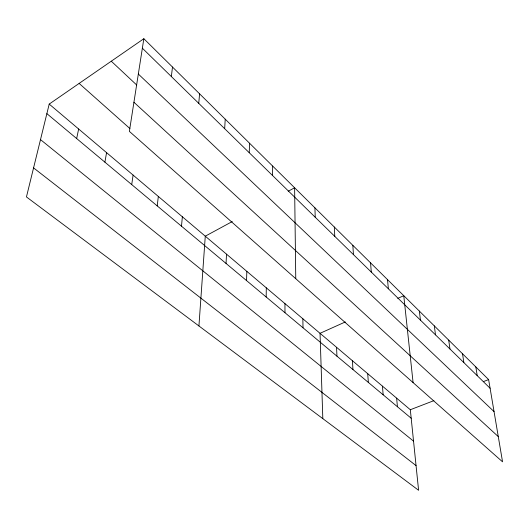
<?xml version="1.0" encoding="UTF-8"?>
<svg xmlns="http://www.w3.org/2000/svg" width="529" height="529" viewBox="0 0 529 529"><rect width="100%" height="100%" fill="white"/><g stroke="black" fill="none" stroke-linecap="round" stroke-linejoin="round"><path stroke-width="0.79" d="M272.567 175.535L272.653 166.06M266.173 297L266.299 287.829M246.547 280.595L246.838 271.357M249.245 152.722L249.556 143.227M226.048 263.455L226.518 254.158M224.673 128.692L225.228 119.177M198.93 325.963L205.278 236.179L232.277 221.552M198.745 103.34L199.578 93.818M181.487 226.194L182.366 216.784M157.212 205.9L158.336 196.451M171.35 76.546L172.494 67.038M131.721 184.588L133.103 175.092M143.842 38.716L129.38 131.384L502.55 461.824L488.631 379.584L143.842 38.716L49.21 104.087L26.45 196.94L418.591 490.284L410.319 409.73L49.21 104.087M104.901 162.165L106.574 152.636M76.659 138.545L78.649 129.003M288.219 191.24L294.62 187.775L295.764 278.717M345.311 321.956L320.038 333.31L322.822 418.644M397.768 298.382L403.766 295.685L413.089 382.606M410.319 409.73L433.912 400.645M483.321 381.634L488.631 379.584M33.572 167.891L416.059 465.626M40.502 139.616L413.546 441.146M46.869 113.642L411.198 418.254M79.132 83.417L129.896 128.527M133.923 102.269L498.278 436.597M111.282 61.205L136.694 85.01M138.327 74.034L494.053 411.608M142.361 48.199L490.105 388.266M475.829 366.921L477.231 375.683M462.525 353.775L463.86 362.603M448.698 340.107L449.954 349.008M434.322 325.89L435.493 334.864M419.358 311.098L420.436 320.138M387.512 279.616L388.379 288.788M396.638 398.145L397.431 406.748M382.447 386.137L383.155 394.813M370.551 262.847L371.298 272.085M367.721 373.672L368.343 382.421M352.836 245.33L353.445 254.628M352.433 360.732L352.955 369.559M334.315 227.02L334.778 236.364M336.55 347.289L336.96 356.189M314.927 207.857L315.224 217.247M302.853 318.769L303.018 327.808M284.952 303.62L284.979 312.725"/></g></svg>
